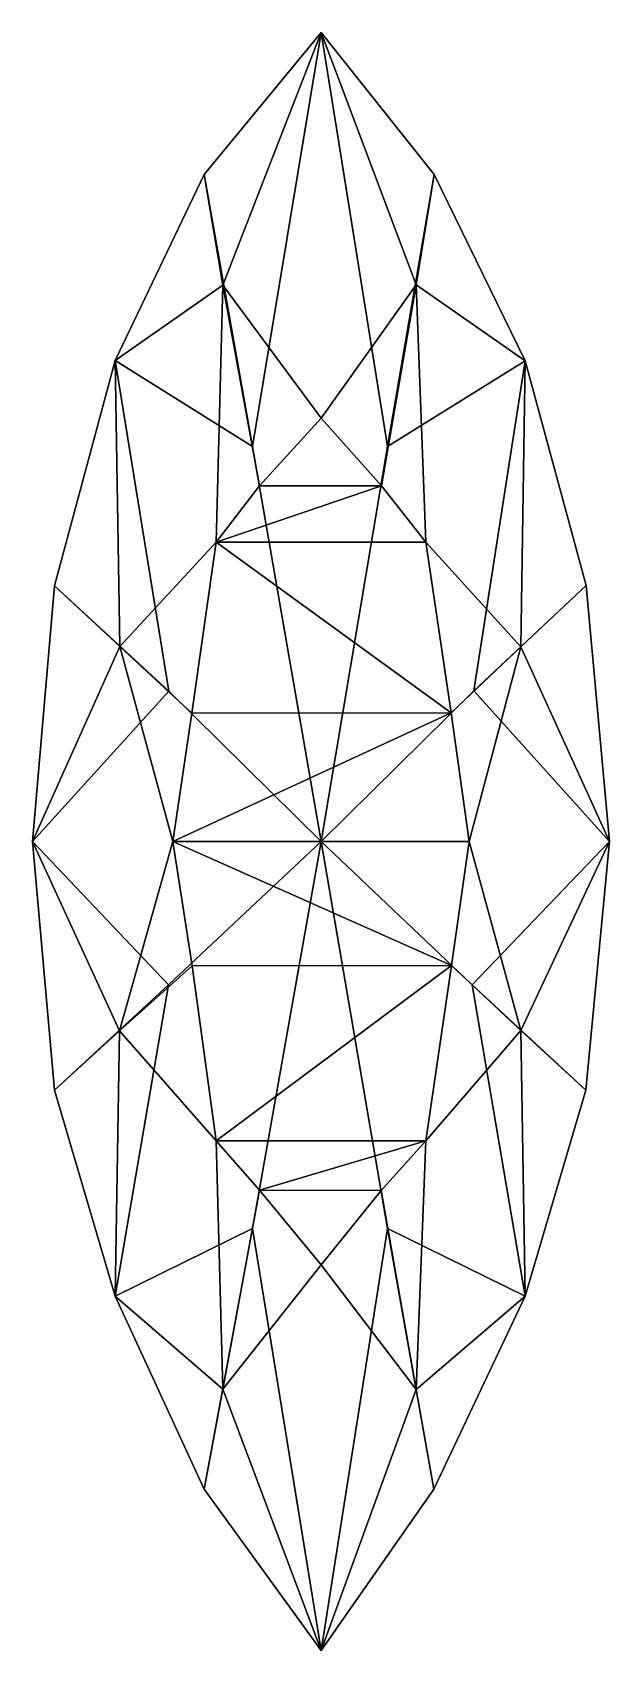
# Model space of a CAD drawing. Extents: x -0.42 to 0.42, y -1.2 to 1.18.
import ezdxf

# ---------------------------------------------------------------- set-up
doc = ezdxf.new("R2010")
doc.units = 0
doc.layers.add('NoName1', color=15, linetype='CONTINUOUS')

msp = doc.modelspace()

# ---------------------------------------------------------------- linework, layer by layer
at = {"layer": 'NoName1', "color": 0}
for points in [[(-0.171977, 0.973579, -0.792567), (-0.171977, 0.973579, -0.827414), (0, 1.18271, -0.827069), (0, 1.182711, -0.792223)], [(-0.144119, 0.81118, -0.615162), (-0.171977, 0.973579, -0.792567), (0, 1.182711, -0.792223)], [(0, 1.18271, -0.827069), (-0.171977, 0.973579, -0.827414), (-0.100567, 0.573654, -1.132668)], [(0.140085, 0.811435, -0.615637), (0, 0.615508, -0.519565), (-0.144119, 0.81118, -0.615162), (0, 1.182711, -0.792223)], [(0, 1.18271, -0.827069), (-0.100567, 0.573654, -1.132668), (0.000002, -0.007196, -1.418863), (0.097808, 0.573544, -1.13234)], [(0, 1.182711, -0.792223), (0, 1.18271, -0.827069), (0.166164, 0.973795, -0.827466), (0.166164, 0.973795, -0.79262)], [(0.140085, 0.811435, -0.615637), (0, 1.182711, -0.792223), (0.166164, 0.973795, -0.79262)], [(0.166164, 0.973795, -0.827466), (0, 1.18271, -0.827069), (0.097808, 0.573544, -1.13234)], [(-0.302787, 0.699937, -0.793038), (-0.302787, 0.699937, -0.827884), (-0.171977, 0.973579, -0.827414), (-0.171977, 0.973579, -0.792567)], [(-0.144119, 0.81118, -0.615162), (-0.302787, 0.699937, -0.793038), (-0.171977, 0.973579, -0.792567)], [(-0.171977, 0.973579, -0.827414), (-0.302787, 0.699937, -0.827884), (-0.100567, 0.573654, -1.132668)], [(0.300074, 0.699786, -0.827322), (0.166164, 0.973795, -0.827466), (0.097808, 0.573544, -1.13234)], [(0.140085, 0.811435, -0.615637), (0.166164, 0.973795, -0.79262), (0.300074, 0.699786, -0.792475)], [(0.166164, 0.973795, -0.79262), (0.166164, 0.973795, -0.827466), (0.300074, 0.699786, -0.827322), (0.300074, 0.699786, -0.792475)], [(-0.302787, 0.699937, -0.793038), (-0.144119, 0.81118, -0.615162), (-0.154105, 0.43312, -0.519565), (-0.296002, 0.279433, -0.618254)], [(-0.144119, 0.81118, -0.615162), (-0.090491, 0.515876, -0.519563), (-0.154105, 0.43312, -0.519565)], [(0, 0.615508, -0.519565), (-0.090491, 0.515876, -0.519563), (-0.144119, 0.81118, -0.615162)], [(0.140085, 0.811435, -0.615637), (0.088879, 0.516023, -0.519563), (0, 0.615508, -0.519565)], [(0.154105, 0.43312, -0.519565), (0.088879, 0.516023, -0.519563), (0.140085, 0.811435, -0.615637)], [(0.293962, 0.279055, -0.618229), (0.154105, 0.43312, -0.519565), (0.140085, 0.811435, -0.615637), (0.300074, 0.699786, -0.792475)], [(-0.391929, 0.368821, -0.792696), (-0.391929, 0.368821, -0.827542), (-0.302787, 0.699937, -0.827884), (-0.302787, 0.699937, -0.793038)], [(-0.296002, 0.279433, -0.618254), (-0.391929, 0.368821, -0.792696), (-0.302787, 0.699937, -0.793038)], [(-0.302787, 0.699937, -0.827884), (-0.391929, 0.368821, -0.827542), (-0.22368, 0.213782, -1.133301)], [(0.000002, -0.007196, -1.418863), (-0.100567, 0.573654, -1.132668), (-0.302787, 0.699937, -0.827884), (-0.22368, 0.213782, -1.133301)], [(0.300074, 0.699786, -0.827322), (0.097808, 0.573544, -1.13234), (0.000002, -0.007196, -1.418863), (0.224662, 0.214487, -1.131815)], [(0.389644, 0.369309, -0.827223), (0.300074, 0.699786, -0.827322), (0.224662, 0.214487, -1.131815)], [(0.293962, 0.279055, -0.618229), (0.300074, 0.699786, -0.792475), (0.389644, 0.369309, -0.792377)], [(0.389644, 0.369309, -0.827223), (0.389644, 0.369309, -0.792377), (0.300074, 0.699786, -0.792475), (0.300074, 0.699786, -0.827322)], [(-0.090491, 0.515876, -0.519563), (0, 0.615508, -0.519565), (0.088879, 0.516023, -0.519563)], [(-0.154105, 0.43312, -0.519565), (-0.090491, 0.515876, -0.519563), (0.088879, 0.516023, -0.519563)], [(0.154105, 0.43312, -0.519565), (-0.154105, 0.43312, -0.519565), (0.088879, 0.516023, -0.519563)], [(-0.154105, 0.43312, -0.519565), (-0.189825, 0.18175, -0.519567), (-0.296002, 0.279433, -0.618254)], [(-0.189825, 0.18175, -0.519567), (-0.154105, 0.43312, -0.519565), (0.191465, 0.18216, -0.519721)], [(0.191465, 0.18216, -0.519721), (-0.154105, 0.43312, -0.519565), (0.154105, 0.43312, -0.519565)], [(0.293962, 0.279055, -0.618229), (0.191465, 0.18216, -0.519721), (0.154105, 0.43312, -0.519565)], [(-0.424369, -0.0072, -0.792223), (-0.424368, -0.0072, -0.827069), (-0.391929, 0.368821, -0.827542), (-0.391929, 0.368821, -0.792696)], [(-0.296002, 0.279433, -0.618254), (-0.424369, -0.0072, -0.792223), (-0.391929, 0.368821, -0.792696)], [(-0.391929, 0.368821, -0.827542), (-0.424368, -0.0072, -0.827069), (-0.22368, 0.213782, -1.133301)], [(0.424369, -0.0072, -0.827069), (0.389644, 0.369309, -0.827223), (0.224662, 0.214487, -1.131815)], [(0.293962, 0.279055, -0.618229), (0.389644, 0.369309, -0.792377), (0.424368, -0.0072, -0.792223)], [(0.389644, 0.369309, -0.792377), (0.389644, 0.369309, -0.827223), (0.424369, -0.0072, -0.827069), (0.424368, -0.0072, -0.792223)], [(-0.296507, -0.285661, -0.61841), (-0.424369, -0.0072, -0.792223), (-0.296002, 0.279433, -0.618254), (-0.217938, -0.0072, -0.519565)], [(-0.296002, 0.279433, -0.618254), (-0.189825, 0.18175, -0.519567), (-0.217938, -0.0072, -0.519565)], [(0.217937, -0.0072, -0.519565), (0.191465, 0.18216, -0.519721), (0.293962, 0.279055, -0.618229)], [(0.294027, -0.28538, -0.618337), (0.217937, -0.0072, -0.519565), (0.293962, 0.279055, -0.618229), (0.424368, -0.0072, -0.792223)], [(0.424369, -0.0072, -0.827069), (0.224662, 0.214487, -1.131815), (0.000002, -0.007196, -1.418863), (0.222454, -0.218168, -1.132625)], [(0.000002, -0.007196, -1.418863), (-0.22368, 0.213782, -1.133301), (-0.424368, -0.0072, -0.827069), (-0.223982, -0.217977, -1.132731)], [(-0.217938, -0.0072, -0.519565), (-0.189825, 0.18175, -0.519567), (0.191465, 0.18216, -0.519721)], [(0.217937, -0.0072, -0.519565), (-0.217938, -0.0072, -0.519565), (0.191465, 0.18216, -0.519721)], [(-0.392056, -0.372795, -0.792627), (-0.392056, -0.372795, -0.827474), (-0.424368, -0.0072, -0.827069), (-0.424369, -0.0072, -0.792223)], [(-0.296507, -0.285661, -0.61841), (-0.392056, -0.372795, -0.792627), (-0.424369, -0.0072, -0.792223)], [(-0.424368, -0.0072, -0.827069), (-0.392056, -0.372795, -0.827474), (-0.223982, -0.217977, -1.132731)], [(-0.223982, -0.217977, -1.132731), (-0.302733, -0.676034, -0.827879), (-0.100676, -0.576242, -1.132561), (0.000002, -0.007196, -1.418863)], [(-0.217938, -0.0072, -0.519565), (-0.189603, -0.190125, -0.519512), (-0.296507, -0.285661, -0.61841)], [(0.192007, -0.189438, -0.519565), (-0.217938, -0.0072, -0.519565), (0.217937, -0.0072, -0.519565)], [(-0.189603, -0.190125, -0.519512), (-0.217938, -0.0072, -0.519565), (0.192007, -0.189438, -0.519565)], [(-0.100676, -0.576242, -1.132561), (0, -1.197113, -0.827069), (0.097672, -0.576549, -1.132586), (0.000002, -0.007196, -1.418863)], [(0.097672, -0.576549, -1.132586), (0.300188, -0.675755, -0.82733), (0.222454, -0.218168, -1.132625), (0.000002, -0.007196, -1.418863)], [(0.294027, -0.28538, -0.618337), (0.192007, -0.189438, -0.519565), (0.217937, -0.0072, -0.519565)], [(0.389417, -0.372712, -0.827184), (0.424369, -0.0072, -0.827069), (0.222454, -0.218168, -1.132625)], [(0.294027, -0.28538, -0.618337), (0.424368, -0.0072, -0.792223), (0.389417, -0.372712, -0.792337)], [(0.424368, -0.0072, -0.792223), (0.424369, -0.0072, -0.827069), (0.389417, -0.372712, -0.827184), (0.389417, -0.372712, -0.792337)], [(-0.296507, -0.285661, -0.61841), (-0.189603, -0.190125, -0.519512), (-0.154105, -0.447522, -0.519565)], [(-0.154105, -0.447522, -0.519565), (-0.189603, -0.190125, -0.519512), (0.192007, -0.189438, -0.519565)], [(0.154105, -0.447522, -0.519565), (-0.154105, -0.447522, -0.519565), (0.192007, -0.189438, -0.519565)], [(0.154105, -0.447522, -0.519565), (0.192007, -0.189438, -0.519565), (0.294027, -0.28538, -0.618337)], [(-0.392056, -0.372795, -0.827474), (-0.302733, -0.676034, -0.827879), (-0.223982, -0.217977, -1.132731)], [(0.300188, -0.675755, -0.82733), (0.389417, -0.372712, -0.827184), (0.222454, -0.218168, -1.132625)], [(0.140026, -0.813137, -0.615592), (0.154105, -0.447522, -0.519565), (0.294027, -0.28538, -0.618337), (0.300188, -0.675753, -0.792484)], [(0.294027, -0.28538, -0.618337), (0.389417, -0.372712, -0.792337), (0.300188, -0.675753, -0.792484)], [(-0.296507, -0.285661, -0.61841), (-0.302733, -0.676033, -0.793032), (-0.392056, -0.372795, -0.792627)], [(-0.296507, -0.285661, -0.61841), (-0.154105, -0.447522, -0.519565), (-0.144131, -0.812667, -0.614979), (-0.302733, -0.676033, -0.793032)], [(-0.302733, -0.676033, -0.793032), (-0.302733, -0.676034, -0.827879), (-0.392056, -0.372795, -0.827474), (-0.392056, -0.372795, -0.792627)], [(0.389417, -0.372712, -0.792337), (0.389417, -0.372712, -0.827184), (0.300188, -0.675755, -0.82733), (0.300188, -0.675753, -0.792484)], [(-0.090469, -0.520109, -0.519566), (-0.154105, -0.447522, -0.519565), (0.154105, -0.447522, -0.519565)], [(-0.154105, -0.447522, -0.519565), (-0.090469, -0.520109, -0.519566), (-0.144131, -0.812667, -0.614979)], [(0.088455, -0.520684, -0.51948), (-0.090469, -0.520109, -0.519566), (0.154105, -0.447522, -0.519565)], [(0.140026, -0.813137, -0.615592), (0.088455, -0.520684, -0.51948), (0.154105, -0.447522, -0.519565)], [(0, -0.629908, -0.519565), (-0.144131, -0.812667, -0.614979), (-0.090469, -0.520109, -0.519566)], [(0, -0.629908, -0.519565), (-0.090469, -0.520109, -0.519566), (0.088455, -0.520684, -0.51948)], [(0, -0.629908, -0.519565), (0.088455, -0.520684, -0.51948), (0.140026, -0.813137, -0.615592)], [(-0.302733, -0.676034, -0.827879), (-0.171959, -0.959889, -0.827401), (-0.100676, -0.576242, -1.132561)], [(-0.171959, -0.959889, -0.827401), (0, -1.197113, -0.827069), (-0.100676, -0.576242, -1.132561)], [(0, -1.197113, -0.827069), (0.166088, -0.95975, -0.82789), (0.097672, -0.576549, -1.132586)], [(0.166088, -0.95975, -0.82789), (0.300188, -0.675755, -0.82733), (0.097672, -0.576549, -1.132586)], [(-0.144131, -0.812667, -0.614979), (0, -0.629908, -0.519565), (0.140026, -0.813137, -0.615592), (0, -1.197113, -0.792223)], [(-0.171959, -0.959889, -0.792554), (-0.171959, -0.959889, -0.827401), (-0.302733, -0.676034, -0.827879), (-0.302733, -0.676033, -0.793032)], [(-0.144131, -0.812667, -0.614979), (-0.171959, -0.959889, -0.792554), (-0.302733, -0.676033, -0.793032)], [(0.140026, -0.813137, -0.615592), (0.300188, -0.675753, -0.792484), (0.166088, -0.959748, -0.793043)], [(0.300188, -0.675753, -0.792484), (0.300188, -0.675755, -0.82733), (0.166088, -0.95975, -0.82789), (0.166088, -0.959748, -0.793043)], [(-0.144131, -0.812667, -0.614979), (0, -1.197113, -0.792223), (-0.171959, -0.959889, -0.792554)], [(0.140026, -0.813137, -0.615592), (0.166088, -0.959748, -0.793043), (0, -1.197113, -0.792223)], [(0, -1.197113, -0.792223), (0, -1.197113, -0.827069), (-0.171959, -0.959889, -0.827401), (-0.171959, -0.959889, -0.792554)], [(0.166088, -0.959748, -0.793043), (0.166088, -0.95975, -0.82789), (0, -1.197113, -0.827069), (0, -1.197113, -0.792223)]]:
    msp.add_3dface(points, dxfattribs=at)

doc.saveas('drawing.dxf')
